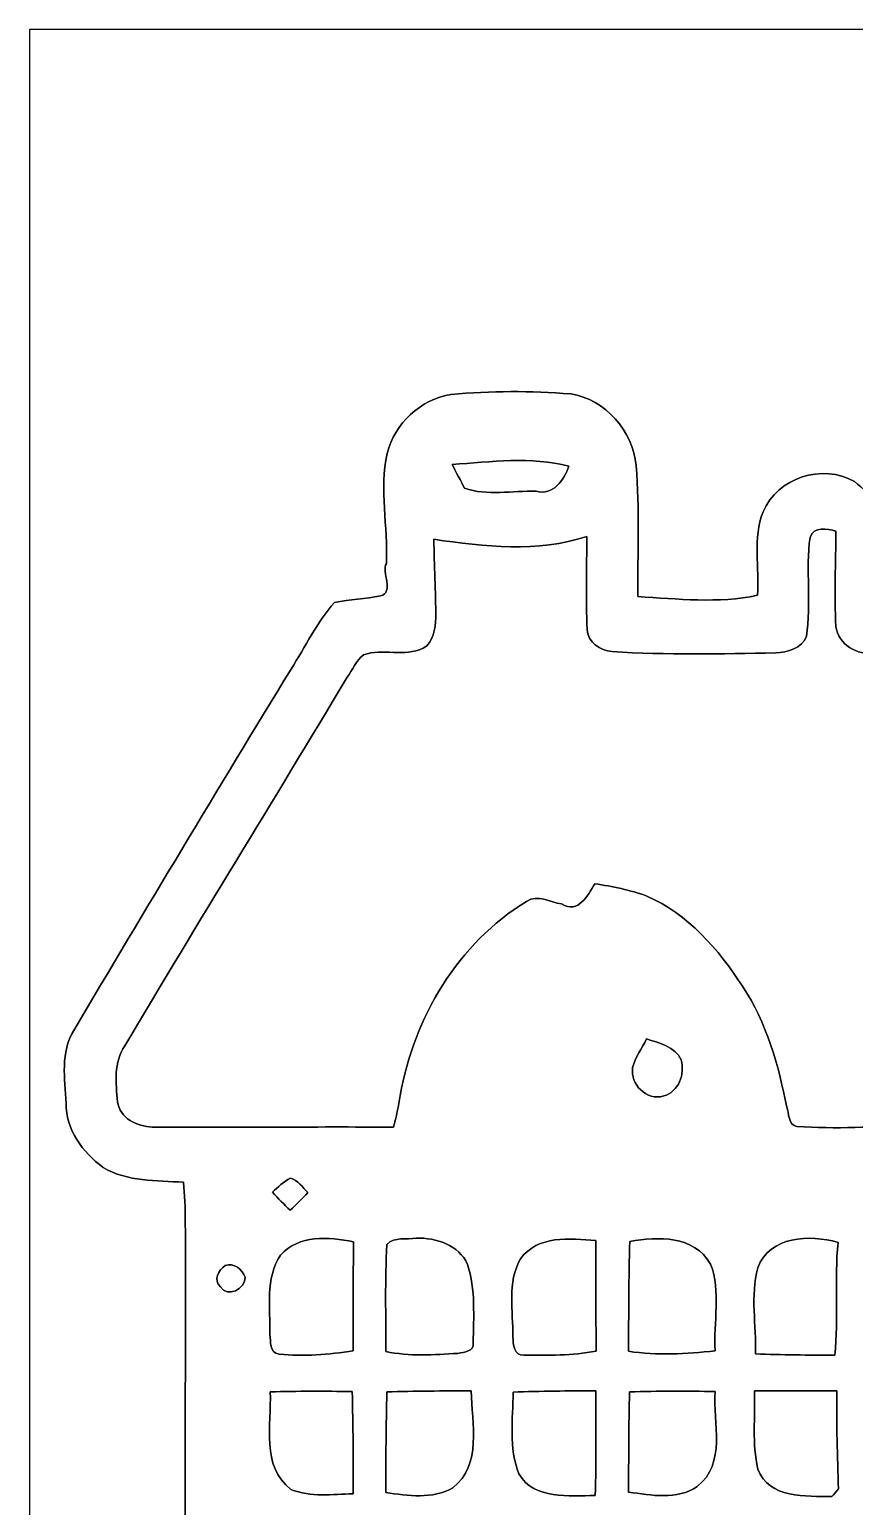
# Model space of a CAD drawing. Header units: centimetres. Extents: x -16.8 to 16.8, y -16.7 to 16.7.
# Drawn here: x -16.77 to -7.06, y -0.71 to 16.67 of the extents above; entities that cross this region are included whole.
import ezdxf

# ---------------------------------------------------------------- set-up
doc = ezdxf.new("R2010")
doc.units = ezdxf.units.CM
doc.header["$MEASUREMENT"] = 0
doc.layers.add('Layer 1', color=7, linetype='Continuous')

msp = doc.modelspace()

# ---------------------------------------------------------------- linework, layer by layer
at = {"layer": 'Layer 1', "color": 7}
for points, knots in [([(-16.77458, 16.66875), (-16.77458, 16.66875), (16.77458, 16.66875), (16.77458, 16.66875), (16.77458, 16.66875), (16.77458, 16.66875), (16.77458, -16.66875), (16.77458, -16.66875), (16.77458, -16.66875), (16.77458, -16.66875), (-16.77458, -16.66875), (-16.77458, -16.66875), (-16.77458, -16.66875), (-16.77458, -16.66875), (-16.77458, 16.66875), (-16.77458, 16.66875), (-16.77458, 16.66875), (-16.77458, 16.66875), (-16.77458, 16.66875), (-16.77458, 16.66875)], [0, 0, 0, 0, 0.16666667, 0.16666667, 0.16666667, 0.16666667, 0.33333333, 0.33333333, 0.33333333, 0.33333333, 0.5, 0.5, 0.5, 0.5, 0.66666667, 0.66666667, 0.66666667, 0.66666667, 1, 1, 1, 1]), ([(-11.81276, 12.37686), (-12.16907, 12.31724), (-12.47775, 12.03572), (-12.56348, 11.68294), (-12.56348, 11.68294), (-12.66261, 11.25714), (-12.54936, 10.81934), (-12.57335, 10.3886), (-12.57335, 10.3886), (-12.63403, 10.29088), (-12.47669, 10.04217), (-12.64214, 10.00654), (-12.64214, 10.00654), (-12.8203, 9.96668), (-13.0048, 9.96386), (-13.18366, 9.92822), (-13.18366, 9.92822), (-13.39286, 9.69469), (-13.52762, 9.40788), (-13.69519, 9.14506), (-13.69519, 9.14506), (-14.55808, 7.7343), (-15.40933, 6.31578), (-16.25459, 4.89409), (-16.25459, 4.89409), (-16.41193, 4.63762), (-16.35972, 4.32223), (-16.34384, 4.03931), (-16.34384, 4.03931), (-16.35019, 3.72921), (-16.1477, 3.45722), (-15.90816, 3.28119), (-15.90816, 3.28119), (-15.62276, 3.1115), (-15.27951, 3.13055), (-14.96131, 3.10762), (-14.96131, 3.10762), (-14.93203, 2.80776), (-14.94296, 2.50578), (-14.93908, 2.20486), (-14.93908, 2.20486), (-14.94402, -1.90853), (-14.93449, -6.02192), (-14.94367, -10.13495), (-14.94367, -10.13495), (-15.1705, -10.25807), (-15.43403, -10.44893), (-15.3984, -10.74208), (-15.3984, -10.74208), (-15.43509, -11.12449), (-15.04456, -11.37849), (-14.69425, -11.33898), (-14.69425, -11.33898), (-9.69645, -11.3478), (-4.69794, -11.33546), (0.30021, -11.34498), (0.30021, -11.34498), (0.54469, -11.33228), (0.80327, -11.36121), (1.03576, -11.26737), (1.03576, -11.26737), (1.33562, -11.09945), (1.40899, -10.66553), (1.21356, -10.39354), (1.21356, -10.39354), (1.12324, -10.26195), (0.96732, -10.20516), (0.83114, -10.13531), (0.83114, -10.13531), (0.82479, -5.73123), (0.83361, -1.3275), (0.82656, 3.07657), (0.82656, 3.07657), (1.20368, 3.16018), (1.64112, 3.09033), (1.94345, 3.38349), (1.94345, 3.38349), (2.33045, 3.74086), (2.32798, 4.35116), (2.1657, 4.81436), (2.1657, 4.81436), (1.70356, 5.57989), (1.13347, 6.2738), (0.62089, 7.00546), (0.62089, 7.00546), (-0.13264, 7.98865), (-0.85019, 8.99901), (-1.60761, 9.97902), (-1.60761, 9.97902), (-2.36961, 9.97162), (-3.13161, 9.96068), (-3.89361, 9.9628), (-3.89361, 9.9628), (-3.96981, 10.34838), (-3.85022, 10.78159), (-4.07776, 11.12626), (-4.07776, 11.12626), (-4.26932, 11.39472), (-4.63903, 11.51114), (-4.95053, 11.40566), (-4.95053, 11.40566), (-5.13221, 11.34498), (-5.25145, 11.18799), (-5.38163, 11.05711), (-5.38163, 11.05711), (-5.56754, 11.22504), (-5.75028, 11.42294), (-6.01839, 11.44552), (-6.01839, 11.44552), (-6.32389, 11.48821), (-6.57296, 11.27901), (-6.78039, 11.08569), (-6.78039, 11.08569), (-6.87105, 11.17812), (-6.9596, 11.27407), (-7.06402, 11.35098), (-7.06402, 11.35098), (-7.43761, 11.56935), (-7.97137, 11.39543), (-8.13858, 10.99502), (-8.13858, 10.99502), (-8.26347, 10.68493), (-8.17915, 10.33709), (-8.20349, 10.01289), (-8.20349, 10.01289), (-8.66528, 9.91447), (-9.14576, 9.97232), (-9.61284, 9.99702), (-9.61284, 9.99702), (-9.61743, 10.51101), (-9.59026, 11.02677), (-9.6326, 11.53971), (-9.6326, 11.53971), (-9.67211, 11.94541), (-9.9949, 12.32076), (-10.40377, 12.38179), (-10.40377, 12.38179), (-10.87226, 12.41848), (-11.34498, 12.41919), (-11.81276, 12.37686), (-11.81276, 12.37686), (-11.81276, 12.37686), (-11.81276, 12.37686), (-11.81276, 12.37686)], [0, 0, 0, 0, 0.02702703, 0.02702703, 0.02702703, 0.02702703, 0.05405405, 0.05405405, 0.05405405, 0.05405405, 0.08108108, 0.08108108, 0.08108108, 0.08108108, 0.10810811, 0.10810811, 0.10810811, 0.10810811, 0.13513514, 0.13513514, 0.13513514, 0.13513514, 0.16216216, 0.16216216, 0.16216216, 0.16216216, 0.18918919, 0.18918919, 0.18918919, 0.18918919, 0.21621622, 0.21621622, 0.21621622, 0.21621622, 0.24324324, 0.24324324, 0.24324324, 0.24324324, 0.27027027, 0.27027027, 0.27027027, 0.27027027, 0.2972973, 0.2972973, 0.2972973, 0.2972973, 0.32432432, 0.32432432, 0.32432432, 0.32432432, 0.35135135, 0.35135135, 0.35135135, 0.35135135, 0.37837838, 0.37837838, 0.37837838, 0.37837838, 0.40540541, 0.40540541, 0.40540541, 0.40540541, 0.43243243, 0.43243243, 0.43243243, 0.43243243, 0.45945946, 0.45945946, 0.45945946, 0.45945946, 0.48648649, 0.48648649, 0.48648649, 0.48648649, 0.51351351, 0.51351351, 0.51351351, 0.51351351, 0.54054054, 0.54054054, 0.54054054, 0.54054054, 0.56756757, 0.56756757, 0.56756757, 0.56756757, 0.59459459, 0.59459459, 0.59459459, 0.59459459, 0.62162162, 0.62162162, 0.62162162, 0.62162162, 0.64864865, 0.64864865, 0.64864865, 0.64864865, 0.67567568, 0.67567568, 0.67567568, 0.67567568, 0.7027027, 0.7027027, 0.7027027, 0.7027027, 0.72972973, 0.72972973, 0.72972973, 0.72972973, 0.75675676, 0.75675676, 0.75675676, 0.75675676, 0.78378378, 0.78378378, 0.78378378, 0.78378378, 0.81081081, 0.81081081, 0.81081081, 0.81081081, 0.83783784, 0.83783784, 0.83783784, 0.83783784, 0.86486486, 0.86486486, 0.86486486, 0.86486486, 0.89189189, 0.89189189, 0.89189189, 0.89189189, 0.91891892, 0.91891892, 0.91891892, 0.91891892, 0.94594595, 0.94594595, 0.94594595, 0.94594595, 1, 1, 1, 1]), ([(-11.79936, 11.55277), (-11.34533, 11.58275), (-10.87014, 11.64978), (-10.42388, 11.53019), (-10.42388, 11.53019), (-10.48561, 11.36897), (-10.60168, 11.18482), (-10.81193, 11.23668), (-10.81193, 11.23668), (-11.08922, 11.24409), (-11.3859, 11.17953), (-11.65366, 11.27231), (-11.65366, 11.27231), (-11.69, 11.34251), (-11.76302, 11.48256), (-11.79936, 11.55277)], [0, 0, 0, 0, 0.2, 0.2, 0.2, 0.2, 0.4, 0.4, 0.4, 0.4, 0.6, 0.6, 0.6, 0.6, 1, 1, 1, 1]), ([(-7.58613, 10.69481), (-7.53745, 10.82922), (-7.38858, 10.79394), (-7.28169, 10.76925), (-7.28169, 10.76925), (-7.28416, 10.39566), (-7.30003, 10.02136), (-7.28169, 9.64741), (-7.28169, 9.64741), (-7.25488, 9.43857), (-7.02945, 9.29993), (-6.82554, 9.33132), (-6.82554, 9.33132), (-6.61599, 9.30275), (-6.29532, 9.35531), (-6.26039, 9.61319), (-6.26039, 9.61319), (-6.21983, 9.96244), (-6.29426, 10.31804), (-6.25404, 10.668), (-6.25404, 10.668), (-6.2297, 10.76501), (-6.12458, 10.8398), (-6.02403, 10.80805), (-6.02403, 10.80805), (-5.96406, 10.76254), (-5.92526, 10.68987), (-5.92667, 10.61367), (-5.92667, 10.61367), (-5.9309, 10.31487), (-5.95242, 10.01607), (-5.94254, 9.71691), (-5.94254, 9.71691), (-5.93513, 9.54652), (-5.81801, 9.37331), (-5.63986, 9.35214), (-5.63986, 9.35214), (-5.38939, 9.31298), (-5.02885, 9.26677), (-4.88844, 9.54405), (-4.88844, 9.54405), (-4.81189, 9.91905), (-4.93783, 10.30817), (-4.85599, 10.68211), (-4.85599, 10.68211), (-4.82353, 10.82252), (-4.62174, 10.85815), (-4.56248, 10.71633), (-4.56248, 10.71633), (-4.49474, 10.33674), (-4.56953, 9.9374), (-4.51803, 9.55357), (-4.51803, 9.55357), (-4.46828, 9.36484), (-4.23263, 9.3405), (-4.07247, 9.3405), (-4.07247, 9.3405), (-3.39266, 9.3151), (-2.71145, 9.33909), (-2.03129, 9.34896), (-2.03129, 9.34896), (-1.86373, 9.35073), (-1.78435, 9.18069), (-1.68593, 9.0738), (-1.68593, 9.0738), (-0.59655, 7.58719), (0.52599, 6.12458), (1.57727, 4.61045), (1.57727, 4.61045), (1.65594, 4.48381), (1.63795, 4.32364), (1.64324, 4.18112), (1.64324, 4.18112), (1.68381, 3.92677), (1.42381, 3.71792), (1.18216, 3.76273), (1.18216, 3.76273), (0.21378, 3.7465), (-0.75459, 3.75497), (-1.72261, 3.7659), (-1.72261, 3.7659), (-1.82492, 4.49157), (-2.06128, 5.2137), (-2.5467, 5.77779), (-2.5467, 5.77779), (-3.00778, 6.39269), (-3.84351, 6.81602), (-4.6041, 6.50981), (-4.6041, 6.50981), (-5.66773, 6.04591), (-6.25052, 4.89444), (-6.37646, 3.78495), (-6.37646, 3.78495), (-6.83013, 3.75567), (-7.28698, 3.73345), (-7.74065, 3.76343), (-7.74065, 3.76343), (-7.84401, 3.77402), (-7.83378, 3.9303), (-7.86095, 3.98956), (-7.86095, 3.98956), (-7.95655, 4.48698), (-8.09731, 4.98722), (-8.38024, 5.41337), (-8.38024, 5.41337), (-8.66211, 5.848), (-9.02406, 6.26216), (-9.50701, 6.47418), (-9.50701, 6.47418), (-9.70456, 6.54685), (-9.91235, 6.58848), (-10.11978, 6.61952), (-10.11978, 6.61952), (-10.19951, 6.48476), (-10.31346, 6.26216), (-10.51066, 6.3821), (-10.51066, 6.3821), (-10.64436, 6.39833), (-10.79571, 6.50346), (-10.92306, 6.41138), (-10.92306, 6.41138), (-11.7281, 5.92526), (-12.25197, 5.04507), (-12.41072, 4.12856), (-12.41072, 4.12856), (-12.43189, 4.00332), (-12.45658, 3.87773), (-12.49151, 3.75532), (-12.49151, 3.75532), (-13.43801, 3.76414), (-14.38416, 3.74791), (-15.33031, 3.75673), (-15.33031, 3.75673), (-15.50423, 3.76414), (-15.7166, 3.86009), (-15.73742, 4.05342), (-15.73742, 4.05342), (-15.75999, 4.27249), (-15.78434, 4.52226), (-15.65134, 4.71276), (-15.65134, 4.71276), (-14.79268, 6.16585), (-13.90015, 7.59883), (-13.03655, 9.04875), (-13.03655, 9.04875), (-12.97058, 9.13483), (-12.92966, 9.24419), (-12.84393, 9.31333), (-12.84393, 9.31333), (-12.61674, 9.39059), (-12.36133, 9.28617), (-12.1412, 9.38953), (-12.1412, 9.38953), (-12.0142, 9.45832), (-12.00115, 9.6199), (-11.98986, 9.74972), (-11.98986, 9.74972), (-11.99409, 10.05699), (-12.01067, 10.36426), (-12.0142, 10.67153), (-12.0142, 10.67153), (-11.42224, 10.58474), (-10.79253, 10.51631), (-10.21433, 10.70363), (-10.21433, 10.70363), (-10.21433, 10.33992), (-10.22703, 9.97585), (-10.20904, 9.61249), (-10.20904, 9.61249), (-10.20374, 9.46044), (-10.05734, 9.36061), (-9.91623, 9.35073), (-9.91623, 9.35073), (-9.27523, 9.3091), (-8.63106, 9.32603), (-7.98901, 9.33415), (-7.98901, 9.33415), (-7.85213, 9.34332), (-7.67997, 9.38706), (-7.62776, 9.53029), (-7.62776, 9.53029), (-7.56991, 9.91517), (-7.63764, 10.31028), (-7.58613, 10.69481)], [0, 0, 0, 0, 0.0212766, 0.0212766, 0.0212766, 0.0212766, 0.04255319, 0.04255319, 0.04255319, 0.04255319, 0.06382979, 0.06382979, 0.06382979, 0.06382979, 0.08510638, 0.08510638, 0.08510638, 0.08510638, 0.10638298, 0.10638298, 0.10638298, 0.10638298, 0.12765957, 0.12765957, 0.12765957, 0.12765957, 0.14893617, 0.14893617, 0.14893617, 0.14893617, 0.17021277, 0.17021277, 0.17021277, 0.17021277, 0.19148936, 0.19148936, 0.19148936, 0.19148936, 0.21276596, 0.21276596, 0.21276596, 0.21276596, 0.23404255, 0.23404255, 0.23404255, 0.23404255, 0.25531915, 0.25531915, 0.25531915, 0.25531915, 0.27659574, 0.27659574, 0.27659574, 0.27659574, 0.29787234, 0.29787234, 0.29787234, 0.29787234, 0.31914894, 0.31914894, 0.31914894, 0.31914894, 0.34042553, 0.34042553, 0.34042553, 0.34042553, 0.36170213, 0.36170213, 0.36170213, 0.36170213, 0.38297872, 0.38297872, 0.38297872, 0.38297872, 0.40425532, 0.40425532, 0.40425532, 0.40425532, 0.42553191, 0.42553191, 0.42553191, 0.42553191, 0.44680851, 0.44680851, 0.44680851, 0.44680851, 0.46808511, 0.46808511, 0.46808511, 0.46808511, 0.4893617, 0.4893617, 0.4893617, 0.4893617, 0.5106383, 0.5106383, 0.5106383, 0.5106383, 0.53191489, 0.53191489, 0.53191489, 0.53191489, 0.55319149, 0.55319149, 0.55319149, 0.55319149, 0.57446809, 0.57446809, 0.57446809, 0.57446809, 0.59574468, 0.59574468, 0.59574468, 0.59574468, 0.61702128, 0.61702128, 0.61702128, 0.61702128, 0.63829787, 0.63829787, 0.63829787, 0.63829787, 0.65957447, 0.65957447, 0.65957447, 0.65957447, 0.68085106, 0.68085106, 0.68085106, 0.68085106, 0.70212766, 0.70212766, 0.70212766, 0.70212766, 0.72340426, 0.72340426, 0.72340426, 0.72340426, 0.74468085, 0.74468085, 0.74468085, 0.74468085, 0.76595745, 0.76595745, 0.76595745, 0.76595745, 0.78723404, 0.78723404, 0.78723404, 0.78723404, 0.80851064, 0.80851064, 0.80851064, 0.80851064, 0.82978723, 0.82978723, 0.82978723, 0.82978723, 0.85106383, 0.85106383, 0.85106383, 0.85106383, 0.87234043, 0.87234043, 0.87234043, 0.87234043, 0.89361702, 0.89361702, 0.89361702, 0.89361702, 0.91489362, 0.91489362, 0.91489362, 0.91489362, 0.93617021, 0.93617021, 0.93617021, 0.93617021, 0.95744681, 0.95744681, 0.95744681, 0.95744681, 1, 1, 1, 1]), ([(-9.51124, 4.79531), (-9.36484, 4.74698), (-9.17293, 4.70606), (-9.10449, 4.5466), (-9.10449, 4.5466), (-9.05439, 4.38326), (-9.13271, 4.16913), (-9.3091, 4.12327), (-9.3091, 4.12327), (-9.50983, 4.06012), (-9.70562, 4.26332), (-9.67423, 4.45664), (-9.67423, 4.45664), (-9.64318, 4.57906), (-9.56592, 4.68348), (-9.51124, 4.79531)], [0, 0, 0, 0, 0.2, 0.2, 0.2, 0.2, 0.4, 0.4, 0.4, 0.4, 0.6, 0.6, 0.6, 0.6, 1, 1, 1, 1]), ([(-13.91603, 2.99014), (-13.84935, 3.05047), (-13.78585, 3.11856), (-13.70224, 3.15524), (-13.70224, 3.15524), (-13.61369, 3.13337), (-13.56148, 3.04518), (-13.49622, 2.98732), (-13.49622, 2.98732), (-13.56395, 2.91606), (-13.6338, 2.84656), (-13.70577, 2.77918), (-13.70577, 2.77918), (-13.77809, 2.84727), (-13.84794, 2.91782), (-13.91603, 2.99014)], [0, 0, 0, 0, 0.2, 0.2, 0.2, 0.2, 0.4, 0.4, 0.4, 0.4, 0.6, 0.6, 0.6, 0.6, 1, 1, 1, 1]), ([(-13.82078, 2.24966), (-13.60346, 2.49343), (-13.25351, 2.4638), (-12.96176, 2.40736), (-12.96176, 2.40736), (-12.96317, 1.97944), (-12.96388, 1.55116), (-12.96317, 1.12324), (-12.96317, 1.12324), (-13.25174, 1.08409), (-13.54667, 1.05198), (-13.83665, 1.08726), (-13.83665, 1.08726), (-13.9513, 1.09855), (-13.93472, 1.23261), (-13.94354, 1.31692), (-13.94354, 1.31692), (-13.94143, 1.6256), (-13.99963, 1.97661), (-13.82078, 2.24966)], [0, 0, 0, 0, 0.16666667, 0.16666667, 0.16666667, 0.16666667, 0.33333333, 0.33333333, 0.33333333, 0.33333333, 0.5, 0.5, 0.5, 0.5, 0.66666667, 0.66666667, 0.66666667, 0.66666667, 1, 1, 1, 1]), ([(-12.5663, 2.37596), (-12.48022, 2.4698), (-12.33135, 2.4324), (-12.22269, 2.44969), (-12.22269, 2.44969), (-11.98915, 2.45851), (-11.71928, 2.36855), (-11.61768, 2.14207), (-11.61768, 2.14207), (-11.52172, 1.84397), (-11.54783, 1.52365), (-11.55136, 1.21532), (-11.55136, 1.21532), (-11.53936, 1.1176), (-11.66001, 1.10666), (-11.73127, 1.09502), (-11.73127, 1.09502), (-12.01349, 1.07738), (-12.30242, 1.05728), (-12.58076, 1.11725), (-12.58076, 1.11725), (-12.57759, 1.53705), (-12.5924, 1.95686), (-12.5663, 2.37596)], [0, 0, 0, 0, 0.14285714, 0.14285714, 0.14285714, 0.14285714, 0.28571429, 0.28571429, 0.28571429, 0.28571429, 0.42857143, 0.42857143, 0.42857143, 0.42857143, 0.57142857, 0.57142857, 0.57142857, 0.57142857, 0.71428571, 0.71428571, 0.71428571, 0.71428571, 1, 1, 1, 1]), ([(-10.99397, 2.20839), (-10.79077, 2.48744), (-10.41329, 2.44546), (-10.10814, 2.42394), (-10.10814, 2.42394), (-10.10673, 1.99037), (-10.10638, 1.55646), (-10.10497, 1.12254), (-10.10497, 1.12254), (-10.38366, 1.06433), (-10.67259, 1.07244), (-10.95551, 1.07456), (-10.95551, 1.07456), (-11.07017, 1.06151), (-11.08075, 1.20579), (-11.08463, 1.2887), (-11.08463, 1.2887), (-11.08181, 1.5935), (-11.15342, 1.93005), (-10.99397, 2.20839)], [0, 0, 0, 0, 0.16666667, 0.16666667, 0.16666667, 0.16666667, 0.33333333, 0.33333333, 0.33333333, 0.33333333, 0.5, 0.5, 0.5, 0.5, 0.66666667, 0.66666667, 0.66666667, 0.66666667, 1, 1, 1, 1]), ([(-9.70739, 2.41194), (-9.37578, 2.46803), (-8.95138, 2.48603), (-8.7563, 2.14418), (-8.7563, 2.14418), (-8.63529, 1.82386), (-8.72173, 1.4605), (-8.70409, 1.12571), (-8.70409, 1.12571), (-9.04134, 1.08444), (-9.38565, 1.07033), (-9.72291, 1.11901), (-9.72291, 1.11901), (-9.72114, 1.55011), (-9.72009, 1.9812), (-9.70739, 2.41194)], [0, 0, 0, 0, 0.2, 0.2, 0.2, 0.2, 0.4, 0.4, 0.4, 0.4, 0.6, 0.6, 0.6, 0.6, 1, 1, 1, 1]), ([(-8.20244, 2.10079), (-8.05674, 2.48038), (-7.59213, 2.49308), (-7.25629, 2.40101), (-7.25629, 2.40101), (-7.30074, 1.95933), (-7.24958, 1.51342), (-7.29368, 1.07209), (-7.29368, 1.07209), (-7.60518, 1.07421), (-7.91669, 1.07809), (-8.22784, 1.08761), (-8.22784, 1.08761), (-8.21902, 1.42311), (-8.28851, 1.77341), (-8.20244, 2.10079)], [0, 0, 0, 0, 0.2, 0.2, 0.2, 0.2, 0.4, 0.4, 0.4, 0.4, 0.6, 0.6, 0.6, 0.6, 1, 1, 1, 1]), ([(-14.4713, 2.12796), (-14.36899, 2.16429), (-14.26951, 2.08174), (-14.23458, 1.99002), (-14.23458, 1.99002), (-14.23458, 1.85632), (-14.44519, 1.7399), (-14.52809, 1.87784), (-14.52809, 1.87784), (-14.61347, 1.95686), (-14.55244, 2.07504), (-14.4713, 2.12796)], [0, 0, 0, 0, 0.25, 0.25, 0.25, 0.25, 0.5, 0.5, 0.5, 0.5, 1, 1, 1, 1]), ([(-13.94001, 0.64135), (-13.61863, 0.65088), (-13.29725, 0.65158), (-12.97587, 0.64453), (-12.97587, 0.64453), (-12.96458, 0.24483), (-12.96353, -0.15558), (-12.96458, -0.55598), (-12.96458, -0.55598), (-13.20941, -0.56374), (-13.46412, -0.60149), (-13.6973, -0.50553), (-13.6973, -0.50553), (-14.05361, -0.2286), (-13.92626, 0.24941), (-13.94001, 0.64135)], [0, 0, 0, 0, 0.2, 0.2, 0.2, 0.2, 0.4, 0.4, 0.4, 0.4, 0.6, 0.6, 0.6, 0.6, 1, 1, 1, 1]), ([(-12.56771, 0.641), (-12.2368, 0.65123), (-11.90554, 0.6537), (-11.57429, 0.65405), (-11.57429, 0.65405), (-11.57005, 0.26952), (-11.44446, -0.22049), (-11.79054, -0.48578), (-11.79054, -0.48578), (-12.03113, -0.62653), (-12.31794, -0.57926), (-12.58111, -0.54257), (-12.58111, -0.54257), (-12.57935, -0.14781), (-12.57794, 0.24659), (-12.56771, 0.641)], [0, 0, 0, 0, 0.2, 0.2, 0.2, 0.2, 0.4, 0.4, 0.4, 0.4, 0.6, 0.6, 0.6, 0.6, 1, 1, 1, 1]), ([(-11.08146, 0.63994), (-10.75655, 0.65088), (-10.43164, 0.6537), (-10.10638, 0.65405), (-10.10638, 0.65405), (-10.10814, 0.24342), (-10.1025, -0.16757), (-10.11484, -0.5782), (-10.11484, -0.5782), (-10.41823, -0.57785), (-10.82957, -0.63218), (-11.01337, -0.3242), (-11.01337, -0.3242), (-11.13402, -0.01729), (-11.08322, 0.31785), (-11.08146, 0.63994)], [0, 0, 0, 0, 0.2, 0.2, 0.2, 0.2, 0.4, 0.4, 0.4, 0.4, 0.6, 0.6, 0.6, 0.6, 1, 1, 1, 1]), ([(-9.71056, 0.64206), (-9.37507, 0.65123), (-9.03958, 0.65299), (-8.70409, 0.64523), (-8.70409, 0.64523), (-8.72843, 0.27728), (-8.56862, -0.20179), (-8.91328, -0.47025), (-8.91328, -0.47025), (-9.15141, -0.63465), (-9.45409, -0.57362), (-9.72291, -0.53763), (-9.72291, -0.53763), (-9.72079, -0.14393), (-9.72044, 0.24906), (-9.71056, 0.64206)], [0, 0, 0, 0, 0.2, 0.2, 0.2, 0.2, 0.4, 0.4, 0.4, 0.4, 0.6, 0.6, 0.6, 0.6, 1, 1, 1, 1]), ([(-8.23913, 0.65264), (-7.91598, 0.65334), (-7.59284, 0.65334), (-7.26934, 0.65229), (-7.26934, 0.65229), (-7.27781, 0.26811), (-7.26087, -0.11571), (-7.25099, -0.50024), (-7.25099, -0.50024), (-7.27781, -0.52987), (-7.30426, -0.55986), (-7.33037, -0.5902), (-7.33037, -0.5902), (-7.62776, -0.58385), (-8.07297, -0.61524), (-8.20032, -0.26635), (-8.20032, -0.26635), (-8.26841, 0.03351), (-8.23207, 0.34678), (-8.23913, 0.65264)], [0, 0, 0, 0, 0.16666667, 0.16666667, 0.16666667, 0.16666667, 0.33333333, 0.33333333, 0.33333333, 0.33333333, 0.5, 0.5, 0.5, 0.5, 0.66666667, 0.66666667, 0.66666667, 0.66666667, 1, 1, 1, 1])]:
    msp.add_open_spline(points, degree=3, knots=knots, dxfattribs=at)
at = {"layer": 'Layer 1', "color": 251}
for points, knots in [([(-11.81276, 12.37686), (-11.34498, 12.41919), (-10.87226, 12.41848), (-10.40377, 12.38179), (-10.40377, 12.38179), (-9.9949, 12.32076), (-9.67211, 11.94541), (-9.6326, 11.53971), (-9.6326, 11.53971), (-9.59026, 11.02677), (-9.61743, 10.51101), (-9.61284, 9.99702), (-9.61284, 9.99702), (-9.14576, 9.97232), (-8.66528, 9.91447), (-8.20349, 10.01289), (-8.20349, 10.01289), (-8.17915, 10.33709), (-8.26347, 10.68493), (-8.13858, 10.99502), (-8.13858, 10.99502), (-7.97137, 11.39543), (-7.43761, 11.56935), (-7.06402, 11.35098), (-7.06402, 11.35098), (-6.9596, 11.27407), (-6.87105, 11.17812), (-6.78039, 11.08569), (-6.78039, 11.08569), (-6.57296, 11.27901), (-6.32389, 11.48821), (-6.01839, 11.44552), (-6.01839, 11.44552), (-5.75028, 11.42294), (-5.56754, 11.22504), (-5.38163, 11.05711), (-5.38163, 11.05711), (-5.25145, 11.18799), (-5.13221, 11.34498), (-4.95053, 11.40566), (-4.95053, 11.40566), (-4.63903, 11.51114), (-4.26932, 11.39472), (-4.07776, 11.12626), (-4.07776, 11.12626), (-3.85022, 10.78159), (-3.96981, 10.34838), (-3.89361, 9.9628), (-3.89361, 9.9628), (-3.13161, 9.96068), (-2.36961, 9.97162), (-1.60761, 9.97902), (-1.60761, 9.97902), (-0.85019, 8.99901), (-0.13264, 7.98865), (0.62089, 7.00546), (0.62089, 7.00546), (1.13347, 6.2738), (1.70356, 5.57989), (2.1657, 4.81436), (2.1657, 4.81436), (2.32798, 4.35116), (2.33045, 3.74086), (1.94345, 3.38349), (1.94345, 3.38349), (1.64112, 3.09033), (1.20368, 3.16018), (0.82656, 3.07657), (0.82656, 3.07657), (0.83361, -1.3275), (0.82479, -5.73123), (0.83114, -10.13531), (0.83114, -10.13531), (0.96732, -10.20516), (1.12324, -10.26195), (1.21356, -10.39354), (1.21356, -10.39354), (1.40899, -10.66553), (1.33562, -11.09945), (1.03576, -11.26737), (1.03576, -11.26737), (0.80327, -11.36121), (0.54469, -11.33228), (0.30021, -11.34498), (0.30021, -11.34498), (-4.69794, -11.33546), (-9.69645, -11.3478), (-14.69425, -11.33898), (-14.69425, -11.33898), (-15.04456, -11.37849), (-15.43509, -11.12449), (-15.3984, -10.74208), (-15.3984, -10.74208), (-15.43403, -10.44893), (-15.1705, -10.25807), (-14.94367, -10.13495), (-14.94367, -10.13495), (-14.93449, -6.02192), (-14.94402, -1.90853), (-14.93908, 2.20486), (-14.93908, 2.20486), (-14.94296, 2.50578), (-14.93203, 2.80776), (-14.96131, 3.10762), (-14.96131, 3.10762), (-15.27951, 3.13055), (-15.62276, 3.1115), (-15.90816, 3.28119), (-15.90816, 3.28119), (-16.1477, 3.45722), (-16.35019, 3.72921), (-16.34384, 4.03931), (-16.34384, 4.03931), (-16.35972, 4.32223), (-16.41193, 4.63762), (-16.25459, 4.89409), (-16.25459, 4.89409), (-15.40933, 6.31578), (-14.55808, 7.7343), (-13.69519, 9.14506), (-13.69519, 9.14506), (-13.52762, 9.40788), (-13.39286, 9.69469), (-13.18366, 9.92822), (-13.18366, 9.92822), (-13.0048, 9.96386), (-12.8203, 9.96668), (-12.64214, 10.00654), (-12.64214, 10.00654), (-12.47669, 10.04217), (-12.63403, 10.29088), (-12.57335, 10.3886), (-12.57335, 10.3886), (-12.54936, 10.81934), (-12.66261, 11.25714), (-12.56348, 11.68294), (-12.56348, 11.68294), (-12.47775, 12.03572), (-12.16907, 12.31724), (-11.81276, 12.37686), (-11.81276, 12.37686), (-11.81276, 12.37686), (-11.81276, 12.37686), (-11.81276, 12.37686)], [0, 0, 0, 0, 0.02702703, 0.02702703, 0.02702703, 0.02702703, 0.05405405, 0.05405405, 0.05405405, 0.05405405, 0.08108108, 0.08108108, 0.08108108, 0.08108108, 0.10810811, 0.10810811, 0.10810811, 0.10810811, 0.13513514, 0.13513514, 0.13513514, 0.13513514, 0.16216216, 0.16216216, 0.16216216, 0.16216216, 0.18918919, 0.18918919, 0.18918919, 0.18918919, 0.21621622, 0.21621622, 0.21621622, 0.21621622, 0.24324324, 0.24324324, 0.24324324, 0.24324324, 0.27027027, 0.27027027, 0.27027027, 0.27027027, 0.2972973, 0.2972973, 0.2972973, 0.2972973, 0.32432432, 0.32432432, 0.32432432, 0.32432432, 0.35135135, 0.35135135, 0.35135135, 0.35135135, 0.37837838, 0.37837838, 0.37837838, 0.37837838, 0.40540541, 0.40540541, 0.40540541, 0.40540541, 0.43243243, 0.43243243, 0.43243243, 0.43243243, 0.45945946, 0.45945946, 0.45945946, 0.45945946, 0.48648649, 0.48648649, 0.48648649, 0.48648649, 0.51351351, 0.51351351, 0.51351351, 0.51351351, 0.54054054, 0.54054054, 0.54054054, 0.54054054, 0.56756757, 0.56756757, 0.56756757, 0.56756757, 0.59459459, 0.59459459, 0.59459459, 0.59459459, 0.62162162, 0.62162162, 0.62162162, 0.62162162, 0.64864865, 0.64864865, 0.64864865, 0.64864865, 0.67567568, 0.67567568, 0.67567568, 0.67567568, 0.7027027, 0.7027027, 0.7027027, 0.7027027, 0.72972973, 0.72972973, 0.72972973, 0.72972973, 0.75675676, 0.75675676, 0.75675676, 0.75675676, 0.78378378, 0.78378378, 0.78378378, 0.78378378, 0.81081081, 0.81081081, 0.81081081, 0.81081081, 0.83783784, 0.83783784, 0.83783784, 0.83783784, 0.86486486, 0.86486486, 0.86486486, 0.86486486, 0.89189189, 0.89189189, 0.89189189, 0.89189189, 0.91891892, 0.91891892, 0.91891892, 0.91891892, 0.94594595, 0.94594595, 0.94594595, 0.94594595, 1, 1, 1, 1]), ([(-11.79936, 11.55277), (-11.76302, 11.48256), (-11.69, 11.34251), (-11.65366, 11.27231), (-11.65366, 11.27231), (-11.3859, 11.17953), (-11.08922, 11.24409), (-10.81193, 11.23668), (-10.81193, 11.23668), (-10.60168, 11.18482), (-10.48561, 11.36897), (-10.42388, 11.53019), (-10.42388, 11.53019), (-10.87014, 11.64978), (-11.34533, 11.58275), (-11.79936, 11.55277), (-11.79936, 11.55277), (-11.79936, 11.55277), (-11.79936, 11.55277), (-11.79936, 11.55277)], [0, 0, 0, 0, 0.16666667, 0.16666667, 0.16666667, 0.16666667, 0.33333333, 0.33333333, 0.33333333, 0.33333333, 0.5, 0.5, 0.5, 0.5, 0.66666667, 0.66666667, 0.66666667, 0.66666667, 1, 1, 1, 1]), ([(-7.58613, 10.69481), (-7.63764, 10.31028), (-7.56991, 9.91517), (-7.62776, 9.53029), (-7.62776, 9.53029), (-7.67997, 9.38706), (-7.85213, 9.34332), (-7.98901, 9.33415), (-7.98901, 9.33415), (-8.63106, 9.32603), (-9.27523, 9.3091), (-9.91623, 9.35073), (-9.91623, 9.35073), (-10.05734, 9.36061), (-10.20374, 9.46044), (-10.20904, 9.61249), (-10.20904, 9.61249), (-10.22703, 9.97585), (-10.21433, 10.33992), (-10.21433, 10.70363), (-10.21433, 10.70363), (-10.79253, 10.51631), (-11.42224, 10.58474), (-12.0142, 10.67153), (-12.0142, 10.67153), (-12.01067, 10.36426), (-11.99409, 10.05699), (-11.98986, 9.74972), (-11.98986, 9.74972), (-12.00115, 9.6199), (-12.0142, 9.45832), (-12.1412, 9.38953), (-12.1412, 9.38953), (-12.36133, 9.28617), (-12.61674, 9.39059), (-12.84393, 9.31333), (-12.84393, 9.31333), (-12.92966, 9.24419), (-12.97058, 9.13483), (-13.03655, 9.04875), (-13.03655, 9.04875), (-13.90015, 7.59883), (-14.79268, 6.16585), (-15.65134, 4.71276), (-15.65134, 4.71276), (-15.78434, 4.52226), (-15.75999, 4.27249), (-15.73742, 4.05342), (-15.73742, 4.05342), (-15.7166, 3.86009), (-15.50423, 3.76414), (-15.33031, 3.75673), (-15.33031, 3.75673), (-14.38416, 3.74791), (-13.43801, 3.76414), (-12.49151, 3.75532), (-12.49151, 3.75532), (-12.45658, 3.87773), (-12.43189, 4.00332), (-12.41072, 4.12856), (-12.41072, 4.12856), (-12.25197, 5.04507), (-11.7281, 5.92526), (-10.92306, 6.41138), (-10.92306, 6.41138), (-10.79571, 6.50346), (-10.64436, 6.39833), (-10.51066, 6.3821), (-10.51066, 6.3821), (-10.31346, 6.26216), (-10.19951, 6.48476), (-10.11978, 6.61952), (-10.11978, 6.61952), (-9.91235, 6.58848), (-9.70456, 6.54685), (-9.50701, 6.47418), (-9.50701, 6.47418), (-9.02406, 6.26216), (-8.66211, 5.848), (-8.38024, 5.41337), (-8.38024, 5.41337), (-8.09731, 4.98722), (-7.95655, 4.48698), (-7.86095, 3.98956), (-7.86095, 3.98956), (-7.83378, 3.9303), (-7.84401, 3.77402), (-7.74065, 3.76343), (-7.74065, 3.76343), (-7.28698, 3.73345), (-6.83013, 3.75567), (-6.37646, 3.78495), (-6.37646, 3.78495), (-6.25052, 4.89444), (-5.66773, 6.04591), (-4.6041, 6.50981), (-4.6041, 6.50981), (-3.84351, 6.81602), (-3.00778, 6.39269), (-2.5467, 5.77779), (-2.5467, 5.77779), (-2.06128, 5.2137), (-1.82492, 4.49157), (-1.72261, 3.7659), (-1.72261, 3.7659), (-0.75459, 3.75497), (0.21378, 3.7465), (1.18216, 3.76273), (1.18216, 3.76273), (1.42381, 3.71792), (1.68381, 3.92677), (1.64324, 4.18112), (1.64324, 4.18112), (1.63795, 4.32364), (1.65594, 4.48381), (1.57727, 4.61045), (1.57727, 4.61045), (0.52599, 6.12458), (-0.59655, 7.58719), (-1.68593, 9.0738), (-1.68593, 9.0738), (-1.78435, 9.18069), (-1.86373, 9.35073), (-2.03129, 9.34896), (-2.03129, 9.34896), (-2.71145, 9.33909), (-3.39266, 9.3151), (-4.07247, 9.3405), (-4.07247, 9.3405), (-4.23263, 9.3405), (-4.46828, 9.36484), (-4.51803, 9.55357), (-4.51803, 9.55357), (-4.56953, 9.9374), (-4.49474, 10.33674), (-4.56248, 10.71633), (-4.56248, 10.71633), (-4.62174, 10.85815), (-4.82353, 10.82252), (-4.85599, 10.68211), (-4.85599, 10.68211), (-4.93783, 10.30817), (-4.81189, 9.91905), (-4.88844, 9.54405), (-4.88844, 9.54405), (-5.02885, 9.26677), (-5.38939, 9.31298), (-5.63986, 9.35214), (-5.63986, 9.35214), (-5.81801, 9.37331), (-5.93513, 9.54652), (-5.94254, 9.71691), (-5.94254, 9.71691), (-5.95242, 10.01607), (-5.9309, 10.31487), (-5.92667, 10.61367), (-5.92667, 10.61367), (-5.92526, 10.68987), (-5.96406, 10.76254), (-6.02403, 10.80805), (-6.02403, 10.80805), (-6.12458, 10.8398), (-6.2297, 10.76501), (-6.25404, 10.668), (-6.25404, 10.668), (-6.29426, 10.31804), (-6.21983, 9.96244), (-6.26039, 9.61319), (-6.26039, 9.61319), (-6.29532, 9.35531), (-6.61599, 9.30275), (-6.82554, 9.33132), (-6.82554, 9.33132), (-7.02945, 9.29993), (-7.25488, 9.43857), (-7.28169, 9.64741), (-7.28169, 9.64741), (-7.30003, 10.02136), (-7.28416, 10.39566), (-7.28169, 10.76925), (-7.28169, 10.76925), (-7.38858, 10.79394), (-7.53745, 10.82922), (-7.58613, 10.69481), (-7.58613, 10.69481), (-7.58613, 10.69481), (-7.58613, 10.69481), (-7.58613, 10.69481)], [0, 0, 0, 0, 0.02083333, 0.02083333, 0.02083333, 0.02083333, 0.04166667, 0.04166667, 0.04166667, 0.04166667, 0.0625, 0.0625, 0.0625, 0.0625, 0.08333333, 0.08333333, 0.08333333, 0.08333333, 0.10416667, 0.10416667, 0.10416667, 0.10416667, 0.125, 0.125, 0.125, 0.125, 0.14583333, 0.14583333, 0.14583333, 0.14583333, 0.16666667, 0.16666667, 0.16666667, 0.16666667, 0.1875, 0.1875, 0.1875, 0.1875, 0.20833333, 0.20833333, 0.20833333, 0.20833333, 0.22916667, 0.22916667, 0.22916667, 0.22916667, 0.25, 0.25, 0.25, 0.25, 0.27083333, 0.27083333, 0.27083333, 0.27083333, 0.29166667, 0.29166667, 0.29166667, 0.29166667, 0.3125, 0.3125, 0.3125, 0.3125, 0.33333333, 0.33333333, 0.33333333, 0.33333333, 0.35416667, 0.35416667, 0.35416667, 0.35416667, 0.375, 0.375, 0.375, 0.375, 0.39583333, 0.39583333, 0.39583333, 0.39583333, 0.41666667, 0.41666667, 0.41666667, 0.41666667, 0.4375, 0.4375, 0.4375, 0.4375, 0.45833333, 0.45833333, 0.45833333, 0.45833333, 0.47916667, 0.47916667, 0.47916667, 0.47916667, 0.5, 0.5, 0.5, 0.5, 0.52083333, 0.52083333, 0.52083333, 0.52083333, 0.54166667, 0.54166667, 0.54166667, 0.54166667, 0.5625, 0.5625, 0.5625, 0.5625, 0.58333333, 0.58333333, 0.58333333, 0.58333333, 0.60416667, 0.60416667, 0.60416667, 0.60416667, 0.625, 0.625, 0.625, 0.625, 0.64583333, 0.64583333, 0.64583333, 0.64583333, 0.66666667, 0.66666667, 0.66666667, 0.66666667, 0.6875, 0.6875, 0.6875, 0.6875, 0.70833333, 0.70833333, 0.70833333, 0.70833333, 0.72916667, 0.72916667, 0.72916667, 0.72916667, 0.75, 0.75, 0.75, 0.75, 0.77083333, 0.77083333, 0.77083333, 0.77083333, 0.79166667, 0.79166667, 0.79166667, 0.79166667, 0.8125, 0.8125, 0.8125, 0.8125, 0.83333333, 0.83333333, 0.83333333, 0.83333333, 0.85416667, 0.85416667, 0.85416667, 0.85416667, 0.875, 0.875, 0.875, 0.875, 0.89583333, 0.89583333, 0.89583333, 0.89583333, 0.91666667, 0.91666667, 0.91666667, 0.91666667, 0.9375, 0.9375, 0.9375, 0.9375, 0.95833333, 0.95833333, 0.95833333, 0.95833333, 1, 1, 1, 1]), ([(-9.51124, 4.79531), (-9.56592, 4.68348), (-9.64318, 4.57906), (-9.67423, 4.45664), (-9.67423, 4.45664), (-9.70562, 4.26332), (-9.50983, 4.06012), (-9.3091, 4.12327), (-9.3091, 4.12327), (-9.13271, 4.16913), (-9.05439, 4.38326), (-9.10449, 4.5466), (-9.10449, 4.5466), (-9.17293, 4.70606), (-9.36484, 4.74698), (-9.51124, 4.79531), (-9.51124, 4.79531), (-9.51124, 4.79531), (-9.51124, 4.79531), (-9.51124, 4.79531)], [0, 0, 0, 0, 0.16666667, 0.16666667, 0.16666667, 0.16666667, 0.33333333, 0.33333333, 0.33333333, 0.33333333, 0.5, 0.5, 0.5, 0.5, 0.66666667, 0.66666667, 0.66666667, 0.66666667, 1, 1, 1, 1]), ([(-13.91603, 2.99014), (-13.84794, 2.91782), (-13.77809, 2.84727), (-13.70577, 2.77918), (-13.70577, 2.77918), (-13.6338, 2.84656), (-13.56395, 2.91606), (-13.49622, 2.98732), (-13.49622, 2.98732), (-13.56148, 3.04518), (-13.61369, 3.13337), (-13.70224, 3.15524), (-13.70224, 3.15524), (-13.78585, 3.11856), (-13.84935, 3.05047), (-13.91603, 2.99014), (-13.91603, 2.99014), (-13.91603, 2.99014), (-13.91603, 2.99014), (-13.91603, 2.99014)], [0, 0, 0, 0, 0.16666667, 0.16666667, 0.16666667, 0.16666667, 0.33333333, 0.33333333, 0.33333333, 0.33333333, 0.5, 0.5, 0.5, 0.5, 0.66666667, 0.66666667, 0.66666667, 0.66666667, 1, 1, 1, 1]), ([(-13.82078, 2.24966), (-13.99963, 1.97661), (-13.94143, 1.6256), (-13.94354, 1.31692), (-13.94354, 1.31692), (-13.93472, 1.23261), (-13.9513, 1.09855), (-13.83665, 1.08726), (-13.83665, 1.08726), (-13.54667, 1.05198), (-13.25174, 1.08409), (-12.96317, 1.12324), (-12.96317, 1.12324), (-12.96388, 1.55116), (-12.96317, 1.97944), (-12.96176, 2.40736), (-12.96176, 2.40736), (-13.25351, 2.4638), (-13.60346, 2.49343), (-13.82078, 2.24966), (-13.82078, 2.24966), (-13.82078, 2.24966), (-13.82078, 2.24966), (-13.82078, 2.24966)], [0, 0, 0, 0, 0.14285714, 0.14285714, 0.14285714, 0.14285714, 0.28571429, 0.28571429, 0.28571429, 0.28571429, 0.42857143, 0.42857143, 0.42857143, 0.42857143, 0.57142857, 0.57142857, 0.57142857, 0.57142857, 0.71428571, 0.71428571, 0.71428571, 0.71428571, 1, 1, 1, 1]), ([(-12.5663, 2.37596), (-12.5924, 1.95686), (-12.57759, 1.53705), (-12.58076, 1.11725), (-12.58076, 1.11725), (-12.30242, 1.05728), (-12.01349, 1.07738), (-11.73127, 1.09502), (-11.73127, 1.09502), (-11.66001, 1.10666), (-11.53936, 1.1176), (-11.55136, 1.21532), (-11.55136, 1.21532), (-11.54783, 1.52365), (-11.52172, 1.84397), (-11.61768, 2.14207), (-11.61768, 2.14207), (-11.71928, 2.36855), (-11.98915, 2.45851), (-12.22269, 2.44969), (-12.22269, 2.44969), (-12.33135, 2.4324), (-12.48022, 2.4698), (-12.5663, 2.37596), (-12.5663, 2.37596), (-12.5663, 2.37596), (-12.5663, 2.37596), (-12.5663, 2.37596)], [0, 0, 0, 0, 0.125, 0.125, 0.125, 0.125, 0.25, 0.25, 0.25, 0.25, 0.375, 0.375, 0.375, 0.375, 0.5, 0.5, 0.5, 0.5, 0.625, 0.625, 0.625, 0.625, 0.75, 0.75, 0.75, 0.75, 1, 1, 1, 1]), ([(-10.99397, 2.20839), (-11.15342, 1.93005), (-11.08181, 1.5935), (-11.08463, 1.2887), (-11.08463, 1.2887), (-11.08075, 1.20579), (-11.07017, 1.06151), (-10.95551, 1.07456), (-10.95551, 1.07456), (-10.67259, 1.07244), (-10.38366, 1.06433), (-10.10497, 1.12254), (-10.10497, 1.12254), (-10.10638, 1.55646), (-10.10673, 1.99037), (-10.10814, 2.42394), (-10.10814, 2.42394), (-10.41329, 2.44546), (-10.79077, 2.48744), (-10.99397, 2.20839), (-10.99397, 2.20839), (-10.99397, 2.20839), (-10.99397, 2.20839), (-10.99397, 2.20839)], [0, 0, 0, 0, 0.14285714, 0.14285714, 0.14285714, 0.14285714, 0.28571429, 0.28571429, 0.28571429, 0.28571429, 0.42857143, 0.42857143, 0.42857143, 0.42857143, 0.57142857, 0.57142857, 0.57142857, 0.57142857, 0.71428571, 0.71428571, 0.71428571, 0.71428571, 1, 1, 1, 1]), ([(-9.70739, 2.41194), (-9.72009, 1.9812), (-9.72114, 1.55011), (-9.72291, 1.11901), (-9.72291, 1.11901), (-9.38565, 1.07033), (-9.04134, 1.08444), (-8.70409, 1.12571), (-8.70409, 1.12571), (-8.72173, 1.4605), (-8.63529, 1.82386), (-8.7563, 2.14418), (-8.7563, 2.14418), (-8.95138, 2.48603), (-9.37578, 2.46803), (-9.70739, 2.41194), (-9.70739, 2.41194), (-9.70739, 2.41194), (-9.70739, 2.41194), (-9.70739, 2.41194)], [0, 0, 0, 0, 0.16666667, 0.16666667, 0.16666667, 0.16666667, 0.33333333, 0.33333333, 0.33333333, 0.33333333, 0.5, 0.5, 0.5, 0.5, 0.66666667, 0.66666667, 0.66666667, 0.66666667, 1, 1, 1, 1]), ([(-8.20244, 2.10079), (-8.28851, 1.77341), (-8.21902, 1.42311), (-8.22784, 1.08761), (-8.22784, 1.08761), (-7.91669, 1.07809), (-7.60518, 1.07421), (-7.29368, 1.07209), (-7.29368, 1.07209), (-7.24958, 1.51342), (-7.30074, 1.95933), (-7.25629, 2.40101), (-7.25629, 2.40101), (-7.59213, 2.49308), (-8.05674, 2.48038), (-8.20244, 2.10079), (-8.20244, 2.10079), (-8.20244, 2.10079), (-8.20244, 2.10079), (-8.20244, 2.10079)], [0, 0, 0, 0, 0.16666667, 0.16666667, 0.16666667, 0.16666667, 0.33333333, 0.33333333, 0.33333333, 0.33333333, 0.5, 0.5, 0.5, 0.5, 0.66666667, 0.66666667, 0.66666667, 0.66666667, 1, 1, 1, 1]), ([(-14.4713, 2.12796), (-14.55244, 2.07504), (-14.61347, 1.95686), (-14.52809, 1.87784), (-14.52809, 1.87784), (-14.44519, 1.7399), (-14.23458, 1.85632), (-14.23458, 1.99002), (-14.23458, 1.99002), (-14.26951, 2.08174), (-14.36899, 2.16429), (-14.4713, 2.12796), (-14.4713, 2.12796), (-14.4713, 2.12796), (-14.4713, 2.12796), (-14.4713, 2.12796)], [0, 0, 0, 0, 0.2, 0.2, 0.2, 0.2, 0.4, 0.4, 0.4, 0.4, 0.6, 0.6, 0.6, 0.6, 1, 1, 1, 1]), ([(-13.94001, 0.64135), (-13.92626, 0.24941), (-14.05361, -0.2286), (-13.6973, -0.50553), (-13.6973, -0.50553), (-13.46412, -0.60149), (-13.20941, -0.56374), (-12.96458, -0.55598), (-12.96458, -0.55598), (-12.96353, -0.15558), (-12.96458, 0.24483), (-12.97587, 0.64453), (-12.97587, 0.64453), (-13.29725, 0.65158), (-13.61863, 0.65088), (-13.94001, 0.64135), (-13.94001, 0.64135), (-13.94001, 0.64135), (-13.94001, 0.64135), (-13.94001, 0.64135)], [0, 0, 0, 0, 0.16666667, 0.16666667, 0.16666667, 0.16666667, 0.33333333, 0.33333333, 0.33333333, 0.33333333, 0.5, 0.5, 0.5, 0.5, 0.66666667, 0.66666667, 0.66666667, 0.66666667, 1, 1, 1, 1]), ([(-12.56771, 0.641), (-12.57794, 0.24659), (-12.57935, -0.14781), (-12.58111, -0.54257), (-12.58111, -0.54257), (-12.31794, -0.57926), (-12.03113, -0.62653), (-11.79054, -0.48578), (-11.79054, -0.48578), (-11.44446, -0.22049), (-11.57005, 0.26952), (-11.57429, 0.65405), (-11.57429, 0.65405), (-11.90554, 0.6537), (-12.2368, 0.65123), (-12.56771, 0.641), (-12.56771, 0.641), (-12.56771, 0.641), (-12.56771, 0.641), (-12.56771, 0.641)], [0, 0, 0, 0, 0.16666667, 0.16666667, 0.16666667, 0.16666667, 0.33333333, 0.33333333, 0.33333333, 0.33333333, 0.5, 0.5, 0.5, 0.5, 0.66666667, 0.66666667, 0.66666667, 0.66666667, 1, 1, 1, 1]), ([(-11.08146, 0.63994), (-11.08322, 0.31785), (-11.13402, -0.01729), (-11.01337, -0.3242), (-11.01337, -0.3242), (-10.82957, -0.63218), (-10.41823, -0.57785), (-10.11484, -0.5782), (-10.11484, -0.5782), (-10.1025, -0.16757), (-10.10814, 0.24342), (-10.10638, 0.65405), (-10.10638, 0.65405), (-10.43164, 0.6537), (-10.75655, 0.65088), (-11.08146, 0.63994), (-11.08146, 0.63994), (-11.08146, 0.63994), (-11.08146, 0.63994), (-11.08146, 0.63994)], [0, 0, 0, 0, 0.16666667, 0.16666667, 0.16666667, 0.16666667, 0.33333333, 0.33333333, 0.33333333, 0.33333333, 0.5, 0.5, 0.5, 0.5, 0.66666667, 0.66666667, 0.66666667, 0.66666667, 1, 1, 1, 1]), ([(-9.71056, 0.64206), (-9.72044, 0.24906), (-9.72079, -0.14393), (-9.72291, -0.53763), (-9.72291, -0.53763), (-9.45409, -0.57362), (-9.15141, -0.63465), (-8.91328, -0.47025), (-8.91328, -0.47025), (-8.56862, -0.20179), (-8.72843, 0.27728), (-8.70409, 0.64523), (-8.70409, 0.64523), (-9.03958, 0.65299), (-9.37507, 0.65123), (-9.71056, 0.64206), (-9.71056, 0.64206), (-9.71056, 0.64206), (-9.71056, 0.64206), (-9.71056, 0.64206)], [0, 0, 0, 0, 0.16666667, 0.16666667, 0.16666667, 0.16666667, 0.33333333, 0.33333333, 0.33333333, 0.33333333, 0.5, 0.5, 0.5, 0.5, 0.66666667, 0.66666667, 0.66666667, 0.66666667, 1, 1, 1, 1]), ([(-8.23913, 0.65264), (-8.23207, 0.34678), (-8.26841, 0.03351), (-8.20032, -0.26635), (-8.20032, -0.26635), (-8.07297, -0.61524), (-7.62776, -0.58385), (-7.33037, -0.5902), (-7.33037, -0.5902), (-7.30426, -0.55986), (-7.27781, -0.52987), (-7.25099, -0.50024), (-7.25099, -0.50024), (-7.26087, -0.11571), (-7.27781, 0.26811), (-7.26934, 0.65229), (-7.26934, 0.65229), (-7.59284, 0.65334), (-7.91598, 0.65334), (-8.23913, 0.65264), (-8.23913, 0.65264), (-8.23913, 0.65264), (-8.23913, 0.65264), (-8.23913, 0.65264)], [0, 0, 0, 0, 0.14285714, 0.14285714, 0.14285714, 0.14285714, 0.28571429, 0.28571429, 0.28571429, 0.28571429, 0.42857143, 0.42857143, 0.42857143, 0.42857143, 0.57142857, 0.57142857, 0.57142857, 0.57142857, 0.71428571, 0.71428571, 0.71428571, 0.71428571, 1, 1, 1, 1])]:
    msp.add_open_spline(points, degree=3, knots=knots, dxfattribs=at)

doc.saveas('drawing.dxf')
